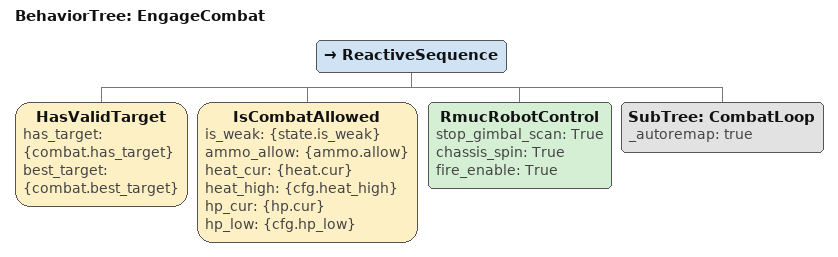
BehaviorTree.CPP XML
<?xml version="1.0" encoding="UTF-8"?>
<root BTCPP_format="4">

    <BehaviorTree ID="EngageCombat">
        <ReactiveSequence>
            <HasValidTarget has_target="{combat.has_target}"
                            best_target="{combat.best_target}"/>
            <!-- 战斗许可检查：处于虚弱状态、弹药为零、热量过高或血量过低时禁止战斗 -->
            <IsCombatAllowed is_weak="{state.is_weak}"
                             ammo_allow="{ammo.allow}"
                             heat_cur="{heat.cur}"
                             heat_high="{cfg.heat_high}"
                             hp_cur="{hp.cur}"
                             hp_low="{cfg.hp_low}"/>
            <!-- 开启云台跟踪、底盘旋转和开火，进入主动进攻姿态 -->
            <RmucRobotControl stop_gimbal_scan="True"
                              chassis_spin="True"
                              fire_enable="True"/>
            <!-- 进入战斗循环：选择最优目标、瞄准、判断射击窗口、连发射击，持续运行 -->
            <SubTree ID="CombatLoop" _autoremap="true"/>
        </ReactiveSequence>
    </BehaviorTree>

</root>
